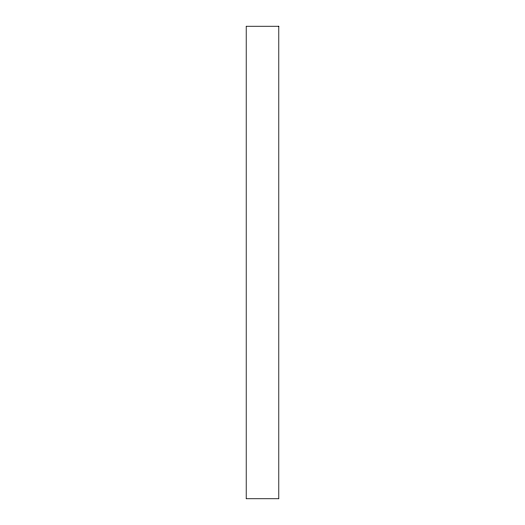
<?xml version="1.0" encoding="UTF-8"?>
<svg xmlns="http://www.w3.org/2000/svg" width="525" height="525" viewBox="0 0 525 525"><rect width="100%" height="100%" fill="white"/><g stroke="black" fill="none" stroke-linecap="round" stroke-linejoin="round"><path stroke-width="0.79" d="M278.795 26.25L246.205 26.25L246.205 498.75L278.795 498.75L278.795 26.25"/></g></svg>
